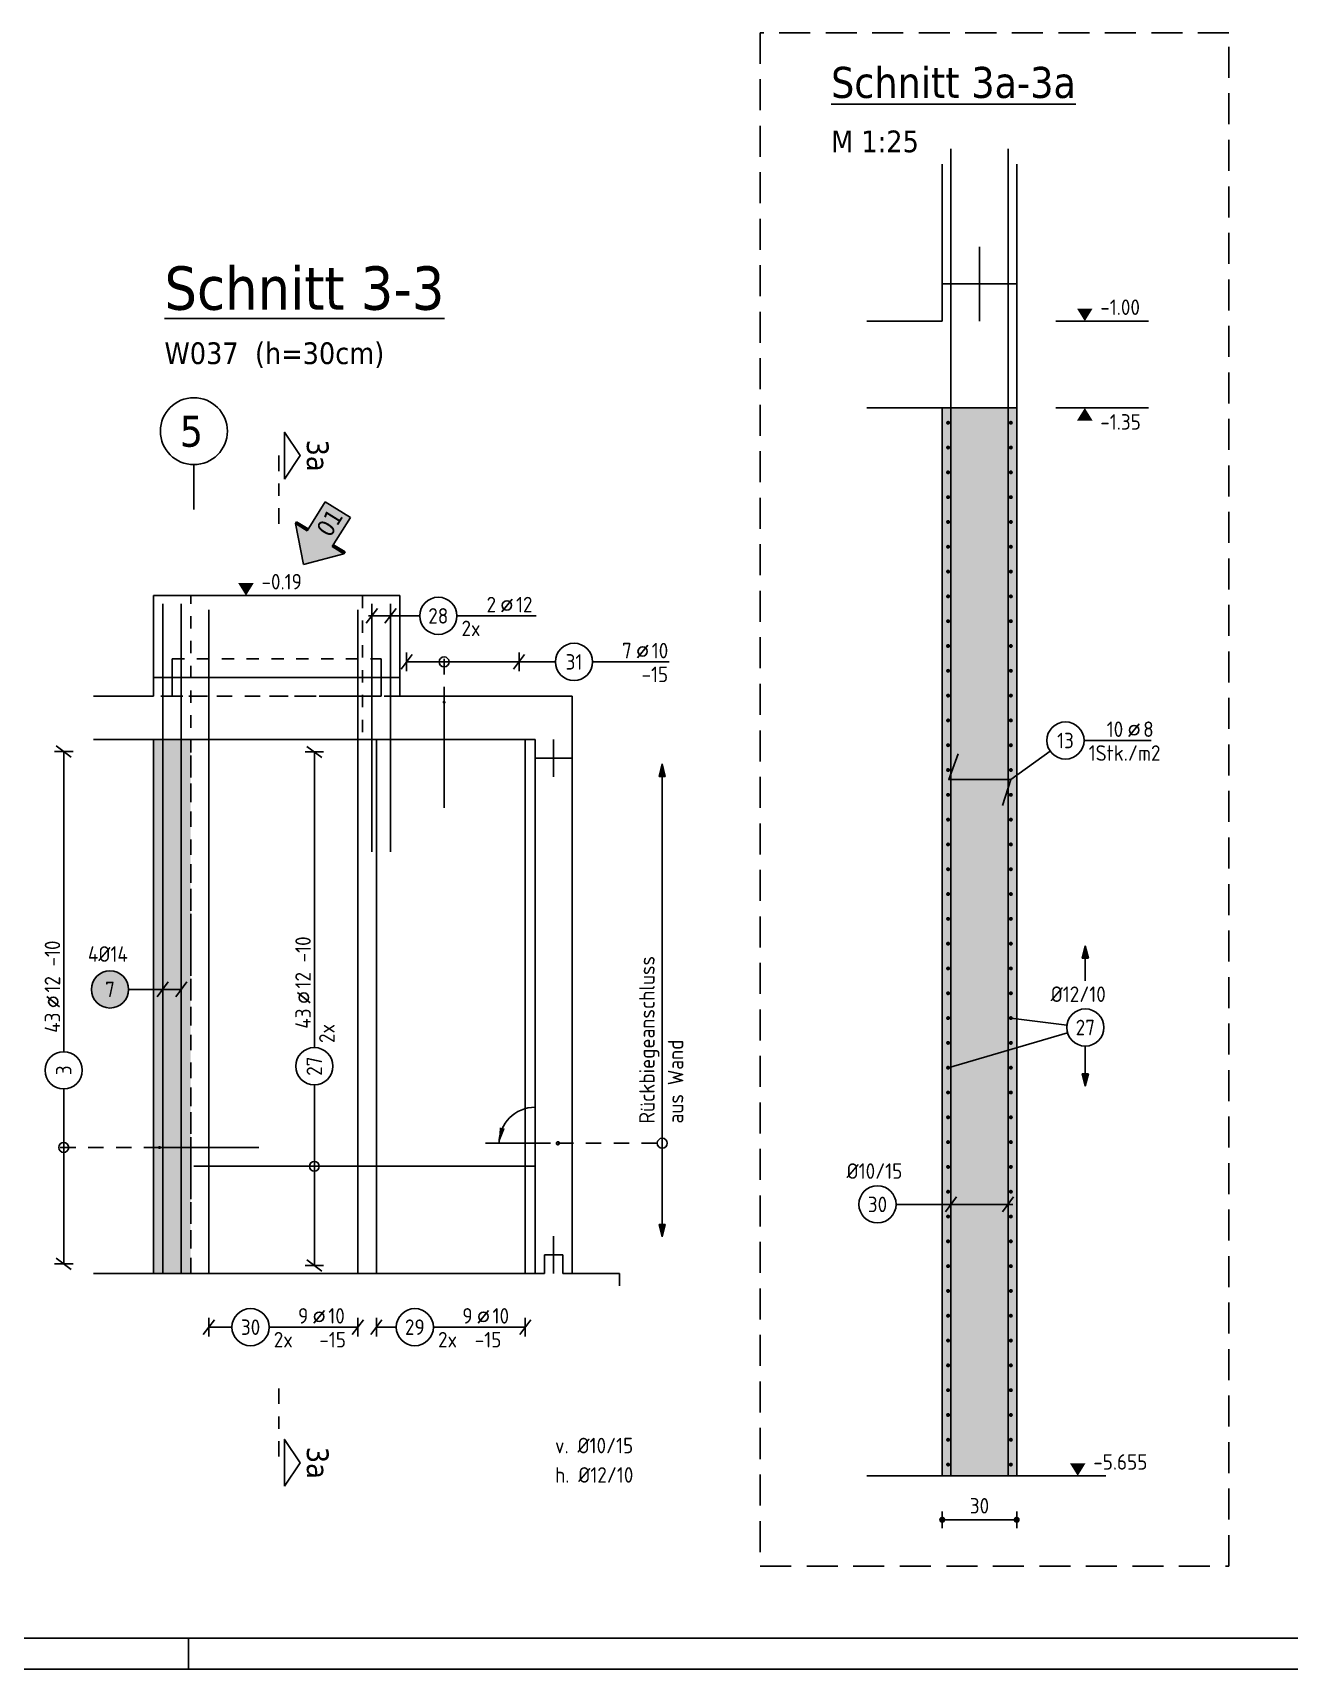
# Model space of a CAD drawing. Extents: x 47.9 to 117.4, y 46.1 to 80.4.
# Drawn here: x 79.15 to 89.28, y 46.05 to 59.25 of the extents above; entities that cross this region are included whole.
import ezdxf
from ezdxf.enums import TextEntityAlignment as Align

# ---------------------------------------------------------------- set-up
doc = ezdxf.new("R2010")
doc.units = 0
doc.header["$LTSCALE"] = 0.5
for name, pattern in [('AUSGEZOGEN', [1000.01, 1000, 0.01]), ('DASHDOTSMALL', [1.05, 0.5, -0.25, 0.05, -0.25]), ('DOT', [0.175, 0.05, -0.125]), ('HIDDEN', [0.375, 0.25, -0.125]), ('HIDDEN4', [0.12, 0.02, -0.1]), ('PUNKT', [0.175, 0.05, -0.125]), ('STRICHLINIE', [0.75, 0.5, -0.25]), ('STRICHPUNKT', [1, 0.5, -0.25, 0, -0.25]), ('STRICHPUNKT2', [0.55, 0.25, -0.125, 0.05, -0.125]), ('VERDECKT', [0.375, 0.25, -0.125])]:
    doc.linetypes.add(name, pattern=pattern)
for name, color, linetype in [('ACHSEN', 150, 'Continuous'), ('AFB', 7, 'Continuous'), ('AFU', 7, 'Continuous'), ('BETON', 7, 'Continuous'), ('DETAIL', 7, 'Continuous'), ('DRUEBER', 7, 'Continuous'), ('Fugenband', 7, 'Continuous'), ('grau_hell', 7, 'Continuous'), ('grau_mittel', 7, 'Continuous'), ('HILFE', 7, 'Continuous'), ('index', 7, 'Continuous'), ('koten', 7, 'Continuous'), ('MASSE', 7, 'Continuous'), ('OBJEKT', 7, 'Continuous'), ('RAHMEN', 7, 'Continuous'), ('RND', 7, 'Continuous'), ('SCHNITTE', 6, 'STRICHPUNKT'), ('SFP_Achsen', 7, 'Continuous'), ('TEXT', 7, 'Continuous'), ('VERDECKT', 7, 'Continuous')]:
    doc.layers.add(name, color=color, linetype=linetype)
doc.layers.add('NOPLOT', color=7, linetype='Continuous', plot=False)
doc.styles.add('helv', font='tahoma.ttf')
doc.styles.add('txt', font='isocp.shx')
doc.linetypes.add('AFU_50L', pattern='A,0.75,["/",Standard,S=0.2,R=0,X=-0.01,Y=-0.1],0.07,["/",Standard,S=0.2,R=0,X=-0.01,Y=-0.1],0.75', length=1.57)
doc.linetypes.add('AFU_50M', pattern='A,0.45,["/",Standard,S=0.2,R=0,X=-0.01,Y=-0.1],0.07,["/",Standard,S=0.2,R=0,X=-0.01,Y=-0.1],0.45', length=0.97)
doc.dimstyles.new('DOT_I', dxfattribs={"dimscale": 0.5, "dimtxt": 0.25, "dimasz": 0.25, "dimexe": 0.1, "dimexo": 0.3, "dimgap": 0.1, "dimtad": 1, "dimdec": 3, "dimzin": 3, "dimtxsty": 'txt', "dimblk": 'DOT', "dimblk1": 'DOT', "dimblk2": 'DOT', "dimsah": 1, "dimcen": 0.1, "dimse1": 1, "dimse2": 1, "dimazin": 0, "dimtfac": 1, "dimtdec": 4, "dimtix": 1, "dimtmove": 2, "dimatfit": 3, "dimfxl": 0, "dimtvp": 1, "dimtolj": 1, "dimtzin": 0, "dimarcsym": 0})

# ---------------------------------------------------------------- blocks, each defined once
blk = doc.blocks.new('Pfeillinie')
at = {"layer": 'TEXT', "linetype": 'Continuous'}
blk.add_hatch(color=7, dxfattribs=at).paths.add_polyline_path([(0, 0), (-0.8, 0.2), (-0.8, 0), (-0.8, -0.2)])
at = {"layer": 'TEXT', "color": 7, "linetype": 'Continuous'}
for p, q in [((-0.8, 0), (-0.8, 0.2)), ((-0.8, 0.2), (0, 0)), ((-0.8, 0), (-0.8, -0.2)), ((-0.8, -0.2), (0, 0))]:
    blk.add_line(p, q, dxfattribs=at)
blk = doc.blocks.new('PFEIL')
at = {"color": 7, "linetype": 'Continuous'}
blk.add_solid([(-1, -0.17), (-1, 0.17), (0, 0)], dxfattribs=at)
blk = doc.blocks.new('RND_HIN')
at = {"layer": 'RND', "color": 7, "linetype": 'Continuous'}
blk.add_circle((0, 0), 0.3, dxfattribs=at)
at = {"layer": 'RND', "color": 7, "linetype": 'Continuous', "style": 'txt'}
blk.add_attdef('POSI', text='', height=0.25, dxfattribs=at).set_placement((0, 0), align=Align.MIDDLE)
blk = doc.blocks.new('lei_gre')
at = {"layer": 'RND', "color": 7, "linetype": 'Continuous'}
for p, q in [((-0.09, -0.12), (0.09, 0.12)), ((0, 0.15), (0, -0.15))]:
    blk.add_line(p, q, dxfattribs=at)
blk = doc.blocks.new('RND_LEI')
at = {"layer": 'RND', "color": 7, "linetype": 'Continuous'}
blk.add_line((1.022, 0.066), (1.19, 0.27), dxfattribs=at)
for centre, radius in [((0, 0), 0.3), ((1.106, 0.168), 0.075)]:
    blk.add_circle(centre, radius, dxfattribs=at)
at = {"layer": 'RND', "color": 7, "linetype": 'Continuous', "style": 'txt'}
blk.add_attdef('ANZ', text='', height=0.25, dxfattribs=at).set_placement((0.931, 0.057), align=Align.RIGHT)
for tag, p in [('DUM', (1.253, 0.057)), ('ABSTD', (1.674, 0.057)), ('POSTXT', (0.374, -0.327))]:
    blk.add_attdef(tag, p, '', height=0.25, dxfattribs=at)
blk.add_attdef('POSL', text='', height=0.25, dxfattribs=at).set_placement((0, 0), align=Align.MIDDLE)
blk = doc.blocks.new('DOT')
at = {"layer": 'MASSE', "color": 7, "linetype": 'Continuous'}
for p, q in [((0, 0), (-1, 0)), ((0, 0.54), (0, -0.54))]:
    blk.add_line(p, q, dxfattribs=at)
at = {"layer": 'MASSE', "color": 7, "linetype": 'Continuous', "const_width": 0.2}
blk.add_lwpolyline([(-0.1, 0, 1), (0.1, 0, 1)], format="xyb", close=True, dxfattribs=at)
blk = doc.blocks.new('*D22')
at = {"layer": 'Defpoints', "color": 0, "linetype": 'AUSGEZOGEN', "transparency": 16777216}
for p in [(86.481, 47.259), (86.481, 47.259), (87.081, 47.259)]:
    blk.add_point(p, dxfattribs=at)
at = {"layer": 'MASSE', "color": 0, "linetype": 'AUSGEZOGEN', "lineweight": -2, "transparency": 16777216}
blk.add_line((86.956, 47.259), (86.606, 47.259), dxfattribs=at)
at = {"layer": 'MASSE', "color": 0, "linetype": 'AUSGEZOGEN', "lineweight": -2, "transparency": 16777216, "xscale": 0.125, "yscale": 0.125, "zscale": 0.125, "rotation": 180}
blk.add_blockref('DOT', (86.481, 47.259), dxfattribs=at)
at = {"layer": 'MASSE', "color": 0, "linetype": 'AUSGEZOGEN', "lineweight": -2, "transparency": 16777216, "xscale": 0.125, "yscale": 0.125, "zscale": 0.125}
blk.add_blockref('DOT', (87.081, 47.259), dxfattribs=at)
at = {"layer": 'MASSE', "color": 0, "linetype": 'AUSGEZOGEN', "transparency": 16777216, "insert": (86.781, 47.372), "char_height": 0.125, "attachment_point": 5, "style": 'txt'}
blk.add_mtext('\\A1;30', dxfattribs=at)
blk = doc.blocks.new('OKRD_U')
at = {"color": 0, "linetype": 'ByBlock'}
blk.add_solid([(-0.125, -0.202), (0.125, -0.202), (0, 0)], dxfattribs=at)
at = {"color": 0, "linetype": 'ByBlock', "style": 'txt'}
blk.add_attdef('OKRD', (0.25, -0.35), '', height=0.25, dxfattribs=at)
blk = doc.blocks.new('OKRD_O')
at = {"color": 0, "linetype": 'ByBlock'}
blk.add_solid([(-0.125, 0.202), (0.125, 0.202), (0, 0)], dxfattribs=at)
at = {"color": 0, "linetype": 'ByBlock', "style": 'txt'}
blk.add_attdef('OKRD', (0.25, 0.1), '', height=0.25, dxfattribs=at)
blk = doc.blocks.new('A1-19-0')
at = {"layer": 'RAHMEN', "color": 5}
blk.add_line((2, 0.5), (102.6, 0.5), dxfattribs=at)
at = {"layer": 'RAHMEN', "color": 7}
blk.add_line((65.1, 0), (65.1, 0.5), dxfattribs=at)
at = {"layer": 'RAHMEN'}
blk.add_line((0, 0), (103.1, 0), dxfattribs=at)
blk = doc.blocks.new('SCHN-2')
at = {"layer": 'SCHNITTE', "color": 6, "linetype": 'Continuous'}
blk.add_lwpolyline([(0.378, 0.088), (0, 0.34), (-0.378, 0.088)], close=True, dxfattribs=at)
at = {"layer": 'SCHNITTE', "color": 1, "linetype": 'DASHDOTSMALL', "style": 'helv'}
blk.add_attdef('SCHN-2', text='', height=0.35, dxfattribs=at).set_placement((0, 0.45), align=Align.CENTER)
blk = doc.blocks.new('hin_ind5')
at = {"layer": 'grau_hell', "linetype": 'AUSGEZOGEN'}
h = blk.add_hatch(color=9, dxfattribs=at)
h.dxf.hatch_style = 2
h.paths.add_polyline_path([(0, 0), (0.619, -0.577), (0.619, -0.3), (1.306, -0.3), (1.306, 0.3), (0.619, 0.3), (0.619, 0.577)])
h.paths.add_polyline_path([(0.34, -0.274), (1.311, -0.274), (1.311, 0.274), (0.34, 0.274)], flags=9)
at = {"layer": 'OBJEKT', "linetype": 'AUSGEZOGEN'}
for points in [[(0.619, 0.3), (0.66, 0.3), (0.66, 0.577), (0.619, 0.577)], [(0.619, -0.577), (0.66, -0.577), (0.66, -0.3), (0.619, -0.3)]]:
    blk.add_hatch(color=1, dxfattribs=at).paths.add_polyline_path(points)
at = {"layer": 'OBJEKT', "color": 1, "linetype": 'AUSGEZOGEN'}
for p, q in [((0, 0), (0.619, 0.577)), ((0.619, 0.577), (0.619, 0.3)), ((0.619, 0.577), (0.66, 0.577)), ((0.66, 0.577), (0.66, 0.3)), ((0, 0), (0.619, -0.577)), ((0.619, 0.3), (1.306, 0.3)), ((1.306, 0.3), (1.306, -0.3)), ((0.619, -0.3), (0.619, -0.577)), ((0.619, -0.3), (1.306, -0.3)), ((0.66, -0.3), (0.66, -0.577))]:
    blk.add_line(p, q, dxfattribs=at)
at = {"layer": 'OBJEKT', "color": 7, "linetype": 'AUSGEZOGEN'}
blk.add_line((0.619, -0.577), (0.66, -0.577), dxfattribs=at)
at = {"layer": 'index', "color": 1, "linetype": 'Continuous', "style": 'helv'}
blk.add_attdef('INDEX', text='', height=0.35, rotation=360, dxfattribs=at).set_placement((1.259, 0), align=Align.MIDDLE_RIGHT)

msp = doc.modelspace()

# ---------------------------------------------------------------- hatches: boundary and pattern name
at = {"layer": 'grau_hell'}
msp.add_hatch(color=9, dxfattribs=at).paths.add_polyline_path([(79.623, 51.535, 1), (79.923, 51.535, 1)])
at = {"layer": 'grau_mittel'}
msp.add_hatch(color=61, dxfattribs=at).paths.add_polyline_path([(80.424, 53.55), (80.124, 53.55), (80.124, 49.245), (80.424, 49.245)])

# ---------------------------------------------------------------- linework, layer by layer
at = {"layer": 'ACHSEN', "color": 140, "linetype": 'AUSGEZOGEN'}
msp.add_line((80.449, 55.765), (80.449, 55.405), dxfattribs=at)
at = {"layer": 'AFB', "color": 1, "linetype": 'AUSGEZOGEN'}
for p, q in [((86.781, 57.523), (86.781, 56.923)), ((80.274, 54.2), (80.274, 53.9)), ((81.959, 54.2), (81.959, 53.9)), ((83.349, 53.55), (83.349, 53.25))]:
    msp.add_line(p, q, dxfattribs=at)
at = {"layer": 'AFU', "color": 8, "linetype": 'AFU_50M'}
for p, q in [((86.481, 57.223), (87.081, 57.223)), ((86.481, 56.223), (87.081, 56.223)), ((80.424, 54.05), (80.124, 54.05)), ((81.809, 54.05), (82.109, 54.05)), ((83.199, 53.4), (83.499, 53.4)), ((86.481, 47.613), (87.081, 47.613))]:
    msp.add_line(p, q, dxfattribs=at)
at = {"layer": 'AFU', "color": 8, "linetype": 'AFU_50L'}
for p, q in [((80.424, 54.05), (81.809, 54.05)), ((83.199, 53.55), (80.124, 53.55)), ((83.199, 53.4), (83.199, 53.55)), ((83.199, 53.4), (83.199, 49.245)), ((83.199, 49.245), (80.124, 49.245))]:
    msp.add_line(p, q, dxfattribs=at)
at = {"layer": 'AFU', "color": 1, "linetype": 'AUSGEZOGEN'}
msp.add_line((83.349, 49.545), (83.349, 49.245), dxfattribs=at)
at = {"layer": 'AFU', "color": 8, "linetype": 'AUSGEZOGEN'}
for p, q in [((83.274, 49.245), (83.274, 49.395)), ((83.274, 49.395), (83.424, 49.395)), ((83.424, 49.395), (83.424, 49.245)), ((83.199, 49.245), (83.274, 49.245)), ((83.499, 49.245), (83.424, 49.245))]:
    msp.add_line(p, q, dxfattribs=at)
at = {"layer": 'BETON', "color": 6, "linetype": 'AUSGEZOGEN'}
for p, q in [((86.481, 56.923), (86.481, 58.188)), ((87.081, 58.188), (87.081, 47.613)), ((85.872, 56.923), (86.481, 56.923)), ((85.872, 56.223), (86.481, 56.223)), ((86.481, 56.223), (86.481, 47.613)), ((80.124, 53.9), (80.124, 54.71)), ((82.109, 54.71), (80.124, 54.71)), ((82.109, 54.71), (82.109, 53.9)), ((80.124, 53.9), (79.641, 53.9)), ((83.499, 53.9), (82.109, 53.9)), ((83.499, 49.245), (83.499, 53.9)), ((79.641, 53.55), (80.124, 53.55)), ((80.124, 49.245), (80.124, 53.55)), ((80.124, 49.245), (79.641, 49.245)), ((83.499, 49.245), (83.879, 49.245)), ((83.879, 49.245), (83.879, 49.145)), ((86.481, 47.613), (85.872, 47.613)), ((87.081, 47.613), (87.799, 47.613))]:
    msp.add_line(p, q, dxfattribs=at)
at = {"layer": 'DETAIL', "color": 102, "linetype": 'STRICHLINIE'}
msp.add_lwpolyline([(85.014, 59.249), (85.014, 46.885), (88.792, 46.885), (88.792, 59.249)], close=True, dxfattribs=at)
at = {"layer": 'DRUEBER', "color": 7, "linetype": 'PUNKT'}
msp.add_line((80.424, 49.245), (80.424, 54.71), dxfattribs=at)
at = {"layer": 'DRUEBER', "color": 7, "linetype": 'DOT'}
for p, q in [((81.809, 54.71), (81.809, 53.55)), ((81.809, 53.55), (83.199, 53.55)), ((83.199, 53.55), (83.199, 49.245))]:
    msp.add_line(p, q, dxfattribs=at)
at = {"layer": 'Fugenband', "color": 102, "linetype": 'HIDDEN4'}
for p, q in [((80.274, 54.2), (81.959, 54.2)), ((81.959, 53.9), (80.274, 53.9))]:
    msp.add_line(p, q, dxfattribs=at)
at = {"layer": 'grau_mittel', "color": 61, "linetype": 'AUSGEZOGEN'}
msp.add_solid([(86.481, 47.613), (87.081, 47.613), (86.481, 56.223), (87.081, 56.223)], dxfattribs=at)
at = {"layer": 'HILFE', "color": 102, "linetype": 'AUSGEZOGEN'}
for p, q in [((87.396, 56.923), (88.143, 56.923)), ((88.143, 56.223), (87.396, 56.223))]:
    msp.add_line(p, q, dxfattribs=at)
at = {"layer": 'RND', "color": 102, "linetype": 'AUSGEZOGEN'}
for p, q in [((82.269, 54.547), (81.856, 54.547)), ((87.352, 53.455), (87.034, 53.227)), ((87.634, 51.605), (87.634, 51.887)), ((79.923, 51.535), (80.348, 51.535)), ((87.485, 51.247), (87.034, 51.304)), ((87.49, 51.185), (86.528, 50.904)), ((87.634, 51.078), (87.634, 50.755)), ((86.109, 49.802), (87.049, 49.802))]:
    msp.add_line(p, q, dxfattribs=at)
at = {"layer": 'RND', "color": 7, "linetype": 'AUSGEZOGEN'}
for p, q in [((82.569, 54.547), (83.209, 54.547)), ((82.164, 54.176), (83.07, 54.176)), ((83.07, 54.176), (83.363, 54.176)), ((83.663, 54.176), (84.281, 54.176)), ((79.4, 51.033), (79.4, 53.453)), ((81.42, 51.066), (81.42, 53.45)), ((87.624, 53.542), (88.164, 53.542)), ((79.4, 49.323), (79.4, 50.733)), ((81.42, 49.309), (81.42, 50.766)), ((80.756, 48.812), (80.57, 48.812)), ((81.77, 48.812), (81.056, 48.812)), ((81.92, 48.812), (82.08, 48.812)), ((82.38, 48.812), (83.12, 48.812))]:
    msp.add_line(p, q, dxfattribs=at)
at = {"layer": 'RND', "color": 102, "linetype": 'VERDECKT'}
for p, q in [((82.466, 53.85), (82.466, 54.226)), ((83.383, 50.295), (84.274, 50.295)), ((80.172, 50.261), (79.35, 50.261))]:
    msp.add_line(p, q, dxfattribs=at)
at = {"layer": 'RND', "color": 1, "linetype": 'AUSGEZOGEN'}
for points in [[(86.551, 58.313), (86.551, 47.613)], [(87.011, 58.313), (87.011, 47.613)], [(80.198, 49.245), (80.198, 54.645)], [(80.348, 49.245), (80.348, 54.645)], [(81.883, 54.645), (81.883, 52.645)], [(82.034, 54.645), (82.034, 52.645)], [(80.57, 49.245), (80.57, 54.595)], [(81.77, 49.245), (81.77, 54.595)], [(82.466, 53.85), (82.466, 53)], [(81.92, 49.245), (81.92, 53.545)], [(83.12, 49.245), (83.12, 53.545)], [(86.608, 53.434), (86.534, 53.227), (87.034, 53.227), (86.966, 53.018)], [(80.172, 50.261), (80.972, 50.261)], [(83.199, 50.109), (80.449, 50.109)]]:
    msp.add_lwpolyline(points, dxfattribs=at)
at = {"layer": 'RND', "color": 7, "linetype": 'AUSGEZOGEN'}
for points, const_width in [([(86.52, 56.104, 1), (86.536, 56.104, 1)], 0.016), ([(87.042, 56.104, -1), (87.026, 56.104, -1)], 0.016), ([(86.52, 55.904, 1), (86.536, 55.904, 1)], 0.016), ([(87.042, 55.904, -1), (87.026, 55.904, -1)], 0.016), ([(86.52, 55.704, 1), (86.536, 55.704, 1)], 0.016), ([(87.042, 55.704, -1), (87.026, 55.704, -1)], 0.016), ([(86.52, 55.504, 1), (86.536, 55.504, 1)], 0.016), ([(87.042, 55.504, -1), (87.026, 55.504, -1)], 0.016), ([(86.52, 55.304, 1), (86.536, 55.304, 1)], 0.016), ([(87.042, 55.304, -1), (87.026, 55.304, -1)], 0.016), ([(86.52, 55.104, 1), (86.536, 55.104, 1)], 0.016), ([(87.042, 55.104, -1), (87.026, 55.104, -1)], 0.016), ([(86.52, 54.904, 1), (86.536, 54.904, 1)], 0.016), ([(87.042, 54.904, -1), (87.026, 54.904, -1)], 0.016), ([(86.52, 54.704, 1), (86.536, 54.704, 1)], 0.016), ([(87.042, 54.704, -1), (87.026, 54.704, -1)], 0.016), ([(86.52, 54.504, 1), (86.536, 54.504, 1)], 0.016), ([(87.042, 54.504, -1), (87.026, 54.504, -1)], 0.016), ([(86.52, 54.304, 1), (86.536, 54.304, 1)], 0.016), ([(87.042, 54.304, -1), (87.026, 54.304, -1)], 0.016), ([(86.52, 54.104, 1), (86.536, 54.104, 1)], 0.016), ([(87.042, 54.104, -1), (87.026, 54.104, -1)], 0.016), ([(82.46, 53.85, 1), (82.472, 53.85, 1)], 0.0125), ([(86.52, 53.904, 1), (86.536, 53.904, 1)], 0.016), ([(87.042, 53.904, -1), (87.026, 53.904, -1)], 0.016), ([(86.52, 53.704, 1), (86.536, 53.704, 1)], 0.016), ([(87.042, 53.704, -1), (87.026, 53.704, -1)], 0.016), ([(86.52, 53.504, 1), (86.536, 53.504, 1)], 0.016), ([(87.042, 53.504, -1), (87.026, 53.504, -1)], 0.016), ([(86.52, 53.304, 1), (86.536, 53.304, 1)], 0.016), ([(87.042, 53.304, -1), (87.026, 53.304, -1)], 0.016), ([(86.52, 53.104, 1), (86.536, 53.104, 1)], 0.016), ([(87.042, 53.104, -1), (87.026, 53.104, -1)], 0.016), ([(86.52, 52.904, 1), (86.536, 52.904, 1)], 0.016), ([(87.042, 52.904, -1), (87.026, 52.904, -1)], 0.016), ([(86.52, 52.704, 1), (86.536, 52.704, 1)], 0.016), ([(87.042, 52.704, -1), (87.026, 52.704, -1)], 0.016), ([(86.52, 52.504, 1), (86.536, 52.504, 1)], 0.016), ([(87.042, 52.504, -1), (87.026, 52.504, -1)], 0.016), ([(86.52, 52.304, 1), (86.536, 52.304, 1)], 0.016), ([(87.042, 52.304, -1), (87.026, 52.304, -1)], 0.016), ([(86.52, 52.104, 1), (86.536, 52.104, 1)], 0.016), ([(87.042, 52.104, -1), (87.026, 52.104, -1)], 0.016), ([(86.52, 51.904, 1), (86.536, 51.904, 1)], 0.016), ([(87.042, 51.904, -1), (87.026, 51.904, -1)], 0.016), ([(86.52, 51.704, 1), (86.536, 51.704, 1)], 0.016), ([(87.042, 51.704, -1), (87.026, 51.704, -1)], 0.016), ([(86.52, 51.504, 1), (86.536, 51.504, 1)], 0.016), ([(87.042, 51.504, -1), (87.026, 51.504, -1)], 0.016), ([(86.52, 51.304, 1), (86.536, 51.304, 1)], 0.016), ([(87.042, 51.304, -1), (87.026, 51.304, -1)], 0.016), ([(86.52, 51.104, 1), (86.536, 51.104, 1)], 0.016), ([(87.042, 51.104, -1), (87.026, 51.104, -1)], 0.016), ([(86.52, 50.904, 1), (86.536, 50.904, 1)], 0.016), ([(87.042, 50.904, -1), (87.026, 50.904, -1)], 0.016), ([(86.52, 50.704, 1), (86.536, 50.704, 1)], 0.016), ([(87.042, 50.704, -1), (87.026, 50.704, -1)], 0.016), ([(86.52, 50.504, 1), (86.536, 50.504, 1)], 0.016), ([(87.042, 50.504, -1), (87.026, 50.504, -1)], 0.016), ([(80.165, 50.261, 1), (80.178, 50.261, 1)], 0.0125), ([(86.52, 50.304, 1), (86.536, 50.304, 1)], 0.016), ([(87.042, 50.304, -1), (87.026, 50.304, -1)], 0.016), ([(86.52, 50.104, 1), (86.536, 50.104, 1)], 0.016), ([(87.042, 50.104, -1), (87.026, 50.104, -1)], 0.016), ([(86.52, 49.904, 1), (86.536, 49.904, 1)], 0.016), ([(87.042, 49.904, -1), (87.026, 49.904, -1)], 0.016), ([(86.52, 49.704, 1), (86.536, 49.704, 1)], 0.016), ([(87.042, 49.704, -1), (87.026, 49.704, -1)], 0.016), ([(86.52, 49.504, 1), (86.536, 49.504, 1)], 0.016), ([(87.042, 49.504, -1), (87.026, 49.504, -1)], 0.016), ([(86.52, 49.304, 1), (86.536, 49.304, 1)], 0.016), ([(87.042, 49.304, -1), (87.026, 49.304, -1)], 0.016), ([(86.52, 49.104, 1), (86.536, 49.104, 1)], 0.016), ([(87.042, 49.104, -1), (87.026, 49.104, -1)], 0.016), ([(86.52, 48.904, 1), (86.536, 48.904, 1)], 0.016), ([(87.042, 48.904, -1), (87.026, 48.904, -1)], 0.016), ([(86.52, 48.704, 1), (86.536, 48.704, 1)], 0.016), ([(87.042, 48.704, -1), (87.026, 48.704, -1)], 0.016), ([(86.52, 48.504, 1), (86.536, 48.504, 1)], 0.016), ([(87.042, 48.504, -1), (87.026, 48.504, -1)], 0.016), ([(86.52, 48.304, 1), (86.536, 48.304, 1)], 0.016), ([(87.042, 48.304, -1), (87.026, 48.304, -1)], 0.016), ([(86.52, 48.104, 1), (86.536, 48.104, 1)], 0.016), ([(87.042, 48.104, -1), (87.026, 48.104, -1)], 0.016), ([(86.52, 47.904, 1), (86.536, 47.904, 1)], 0.016), ([(87.042, 47.904, -1), (87.026, 47.904, -1)], 0.016), ([(86.52, 47.704, 1), (86.536, 47.704, 1)], 0.016), ([(87.042, 47.704, -1), (87.026, 47.704, -1)], 0.016)]:
    msp.add_lwpolyline(points, format="xyb", close=True, dxfattribs=dict(at, const_width=const_width))
at = {"layer": 'RND', "color": 102, "linetype": 'AUSGEZOGEN'}
msp.add_lwpolyline([(84.224, 53.353), (84.224, 49.54)], dxfattribs=at)
at = {"layer": 'RND', "color": 7, "linetype": 'AUSGEZOGEN'}
for centre in [(82.466, 54.176), (79.4, 50.261), (84.224, 50.295), (81.42, 50.109)]:
    msp.add_circle(centre, 0.04, dxfattribs=at)
at = {"layer": 'SCHNITTE', "color": 6, "linetype": 'STRICHPUNKT2'}
for p, q in [((81.135, 55.839), (81.135, 55.207)), ((81.135, 48.318), (81.135, 47.718))]:
    msp.add_line(p, q, dxfattribs=at)
at = {"layer": 'SFP_Achsen', "color": 7, "linetype": 'AUSGEZOGEN'}
msp.add_circle((80.449, 56.036), 0.27, dxfattribs=at)
at = {"layer": 'TEXT', "color": 7, "linetype": 'VERDECKT'}
msp.add_line((83.199, 50.295), (83.383, 50.295), dxfattribs=at)
at = {"layer": 'TEXT', "color": 1, "linetype": 'AUSGEZOGEN'}
msp.add_lwpolyline([(83.199, 50.295), (82.799, 50.295)], dxfattribs=at)
at = {"layer": 'TEXT', "color": 7, "linetype": 'VERDECKT'}
msp.add_circle((83.383, 50.295), 0.012, dxfattribs=at)
at = {"layer": 'TEXT', "color": 102, "linetype": 'AUSGEZOGEN'}
msp.add_arc((83.199, 50.295), 0.29, 90, 180, dxfattribs=at)
at = {"layer": 'VERDECKT', "color": 7, "linetype": 'HIDDEN'}
msp.add_line((82.109, 53.9), (80.124, 53.9), dxfattribs=at)
at = {"layer": 'VERDECKT', "color": 7, "linetype": 'VERDECKT'}
for p, q in [((80.424, 49.245), (80.424, 53.55)), ((83.199, 53.55), (80.424, 53.55)), ((83.199, 49.245), (83.199, 53.55))]:
    msp.add_line(p, q, dxfattribs=at)

# ---------------------------------------------------------------- block references
at = {"layer": 'index', "color": 7, "linetype": 'AUSGEZOGEN', "xscale": 0.4, "yscale": 0.4, "zscale": 0.4, "rotation": 58.05170233199871}
msp.add_blockref('hin_ind5', (81.332, 54.96), dxfattribs=at).add_auto_attribs({'INDEX': '01'})
at = {"layer": 'koten', "color": 7, "linetype": 'AUSGEZOGEN', "xscale": 0.5, "yscale": 0.5, "zscale": 0.5}
for p, values in [((87.63, 56.923), {'OKRD': '-1.00'}), ((80.869, 54.71), {'OKRD': '-0.19'}), ((87.573, 47.613), {'OKRD': '-5.655'})]:
    msp.add_blockref('OKRD_O', p, dxfattribs=at).add_auto_attribs(values)
at = {"layer": 'koten', "color": 7, "linetype": 'HIDDEN', "xscale": 0.5, "yscale": 0.5, "zscale": 0.5}
msp.add_blockref('OKRD_U', (87.63, 56.223), dxfattribs=at).add_auto_attribs({'OKRD': '-1.35'})
at = {"layer": 'RAHMEN', "color": 5, "linetype": 'AUSGEZOGEN', "xscale": 0.5, "yscale": 0.5, "zscale": 0.5}
msp.add_blockref('A1-19-0', (47.855, 46.054), dxfattribs=at)
at = {"layer": 'RND', "color": 7, "linetype": 'AUSGEZOGEN', "xscale": 0.5, "yscale": 0.5, "zscale": 0.5}
for name, p, values in [('RND_LEI', (82.419, 54.547), {'POSL': '28', 'DUM': '12', 'ANZ': '2', 'POSTXT': '2x'}), ('RND_LEI', (83.513, 54.176), {'POSL': '31', 'DUM': '10', 'ANZ': '7', 'POSTXT': '     -15'}), ('RND_LEI', (87.474, 53.542), {'POSL': '13', 'DUM': '8', 'ANZ': '10', 'POSTXT': '1Stk./m2'}), ('RND_HIN', (79.773, 51.535), {'POSI': '7'}), ('RND_HIN', (85.959, 49.802), {'POSI': '30'}), ('RND_LEI', (80.906, 48.812), {'POSL': '30', 'DUM': '10', 'ANZ': '9', 'POSTXT': '2x   -15'}), ('RND_LEI', (82.23, 48.812), {'POSL': '29', 'DUM': '10', 'ANZ': '9', 'POSTXT': '2x  -15'})]:
    msp.add_blockref(name, p, dxfattribs=at).add_auto_attribs(values)
for p in [(81.883, 54.547), (82.034, 54.547), (82.164, 54.176), (83.07, 54.176), (80.198, 51.535), (80.348, 51.535), (86.551, 49.802), (87.011, 49.802), (81.92, 48.812), (83.12, 48.812)]:
    msp.add_blockref('lei_gre', p, dxfattribs=at)
for p, rotation in [((79.4, 53.453), 90), ((81.42, 53.45), 90), ((79.4, 49.323), 90), ((81.42, 49.309), 90), ((80.57, 48.812), 180), ((81.77, 48.812), 180)]:
    msp.add_blockref('lei_gre', p, dxfattribs=dict(at, rotation=rotation))
at = {"layer": 'RND', "color": 102, "linetype": 'AUSGEZOGEN', "yscale": 0.125, "zscale": 0.125}
for p, xscale, rotation in [((84.224, 53.353), -0.125, 270), ((87.634, 51.887), 0.125, 90.00000000000001), ((87.634, 50.755), -0.125, 90), ((84.224, 49.54), -0.125, 90)]:
    msp.add_blockref('Pfeillinie', p, dxfattribs=dict(at, xscale=xscale, rotation=rotation))
at = {"layer": 'RND', "color": 7, "linetype": 'AUSGEZOGEN', "xscale": 0.5, "yscale": 0.5, "zscale": 0.5, "rotation": 90}
for p, values in [((79.4, 50.883), {'POSL': '3', 'DUM': '12', 'ANZ': '43', 'ABSTD': '-10'}), ((81.42, 50.916), {'POSL': '27', 'DUM': '12', 'ANZ': '43', 'ABSTD': '-10', 'POSTXT': '2x'})]:
    msp.add_blockref('RND_LEI', p, dxfattribs=at).add_auto_attribs(values)
at = {"layer": 'RND', "color": 7, "linetype": 'AUSGEZOGEN'}
ref = msp.add_blockref('RND_HIN', (87.634, 51.228), dxfattribs=dict(at, xscale=-0.5, yscale=0.5, zscale=0.5))
ref.add_attrib('POSI', '27', dxfattribs={"color": 7, "linetype": 'Continuous', "height": 0.125, "style": 'txt'}).set_placement((87.634, 51.228), align=Align.MIDDLE)
at = {"layer": 'SCHNITTE', "color": 6, "linetype": 'STRICHPUNKT2', "xscale": 0.5, "yscale": 0.5, "zscale": 0.5, "rotation": 270}
for p in [(81.135, 55.839), (81.135, 47.718)]:
    msp.add_blockref('SCHN-2', p, dxfattribs=at).add_auto_attribs({'SCHN-2': '3a'})
at = {"layer": 'TEXT', "color": 102, "linetype": 'AUSGEZOGEN', "xscale": 0.1250000000000026, "yscale": 0.1250000000000026, "zscale": 0.1250000000000026, "rotation": 257.7590209791267}
msp.add_blockref('PFEIL', (82.908, 50.295), dxfattribs=at)

# ---------------------------------------------------------------- texts
at = {"layer": 'NOPLOT', "color": 191, "linetype": 'Continuous', "style": 'txt'}
for s, p in [('v. %%C10/15', (83.36, 47.795)), ('h. %%C12/10', (83.36, 47.558))]:
    msp.add_text(s, height=0.125, dxfattribs=at).set_placement(p)
at = {"layer": 'SFP_Achsen', "color": 6, "linetype": 'AUSGEZOGEN', "style": 'helv'}
msp.add_text('5', height=0.25, dxfattribs=at).set_placement((80.335, 55.911))
at = {"layer": 'TEXT', "color": 6, "linetype": 'AUSGEZOGEN', "style": 'helv'}
msp.add_text('%%USchnitt 3a-3a', height=0.25, dxfattribs=at).set_placement((85.585, 58.723))
at = {"layer": 'TEXT', "color": 1, "linetype": 'AUSGEZOGEN', "style": 'helv'}
for s, p in [('M 1:25', (85.585, 58.285)), ('W037  (h=30cm)', (80.212, 56.577))]:
    msp.add_text(s, height=0.175, dxfattribs=at).set_placement(p)
at = {"layer": 'TEXT', "color": 5, "linetype": 'AUSGEZOGEN', "style": 'helv'}
msp.add_text('%%USchnitt 3-3', height=0.35, dxfattribs=at).set_placement((80.212, 57.015))
at = {"layer": 'TEXT', "color": 7, "linetype": 'AUSGEZOGEN', "style": 'txt'}
for s, p in [('4%%C14', (79.595, 51.758)), ('%%C12/10', (87.355, 51.434)), ('%%C10/15', (85.71, 50.008))]:
    msp.add_text(s, height=0.125, dxfattribs=at).set_placement(p)
for s, p in [('Rückbiegeanschluss', (84.163, 50.454)), ('aus Wand ', (84.394, 50.454))]:
    msp.add_text(s, height=0.125, rotation=90, dxfattribs=at).set_placement(p)

# ---------------------------------------------------------------- dimensions: what is measured, and where the dimension line sits
at = {"layer": 'MASSE', "color": 7, "linetype": 'AUSGEZOGEN'}
dim = msp.add_linear_dim(base=(86.481, 47.259), p1=(87.081, 47.259), p2=(86.481, 47.259), dimstyle='DOT_I', override={"dimdec": 0, "dimlfac": 50}, dxfattribs=at)
dim.commit()
dim.dimension.update_dxf_attribs({"geometry": '*D22', "text_midpoint": (86.781, 47.372)})

doc.saveas('drawing.dxf')
